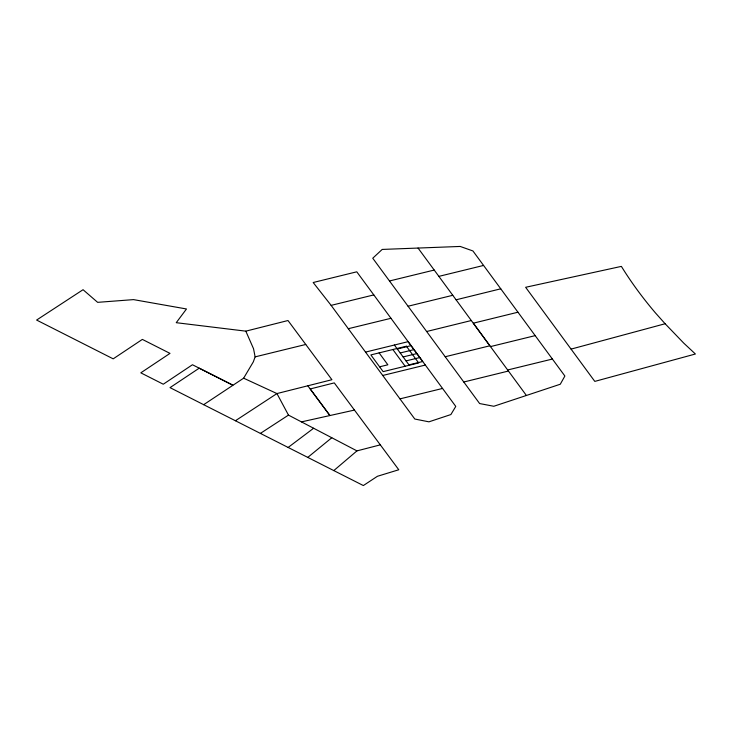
<?xml version="1.0" encoding="UTF-8"?>
<svg xmlns="http://www.w3.org/2000/svg" width="732" height="732" viewBox="0 0 732 732"><rect width="100%" height="100%" fill="white"/><g stroke="black" fill="none" stroke-linecap="round" stroke-linejoin="round"><path stroke-width="1.1" d="M245.824 331.157L253.537 348.734L255.12 356.868L253.309 361.892L243.628 378.188L203.661 404.686L170.025 387.631L199.205 368.178L232.858 385.188L192.461 364.746L163.273 384.218L140.809 372.835L169.989 353.382L142.356 339.401L113.204 358.845L36.6 320.058L83.055 289.707L97.631 302.343L133.526 299.617L186.486 308.977L176.238 322.693L245.824 331.157L287.996 320.525L331.916 379.716L276.943 393.569L235.411 420.744L203.661 404.686M333.792 470.594L356.951 450.885L380.311 444.855L398.775 469.761L377.419 476.285L363.347 485.554L235.411 420.744M307.769 457.399L331.788 437.745M288.143 447.453L313.616 428.257M260.382 433.408L288.481 415.108L356.951 450.885M526.399 395.472L493.798 406.269L479.625 403.552L372.753 258.222L382.195 249.429L460.208 246.446L472.927 250.957L564.884 376.028L560.282 384.227L526.399 395.472L418.045 248.047M571.079 349.109L665.123 323.745L683.779 343.152L695.4 354.004L594.796 381.399L525.631 287.292L621.377 266.384A763.613 440.865 0 0 0 655.533 313.012L665.123 323.745M456.091 299.8L500.77 288.811M426.637 331.514L471.326 320.525M389.479 280.978L434.222 270.053M438.871 276.376L483.578 265.442M373.805 294.914L356.777 271.81L313.177 282.515L331.129 305.372L373.805 294.914L422.712 361.517L408.959 364.875L394.383 345.028M408.072 306.232L452.769 295.298M348.304 328.705L390.98 318.292M255.12 356.868L305.756 344.47M517.963 312.207L473.311 323.187L489.891 345.788L445.212 356.749M365.524 352.092L408.136 341.661L455.771 406.416L450.875 414.559L428.943 421.833L414.806 419.033L331.129 305.372M397.293 348.999L411.045 345.632M400.212 352.97L413.964 349.603M403.131 356.942L416.883 353.574M379.597 366.814L387.85 364.801L379.112 352.888M406.04 360.913L419.793 357.545M490.486 346.593L535.138 335.64M382.717 375.479L425.329 365.058M507.679 369.98L552.404 359.046M463.777 382.012L508.42 371.042M399.983 398.867L442.567 388.445M380.311 444.855L354.453 410.076L301.447 421.888M243.628 378.188L276.943 393.569L288.481 415.108M307.833 385.791L329.931 415.547L310.194 388.957L334.277 382.891L354.453 410.076M392.864 349.521L405.144 366.247M406.388 346.209L370.859 354.91L383.138 371.636L418.677 362.935L406.388 346.209"/></g></svg>
